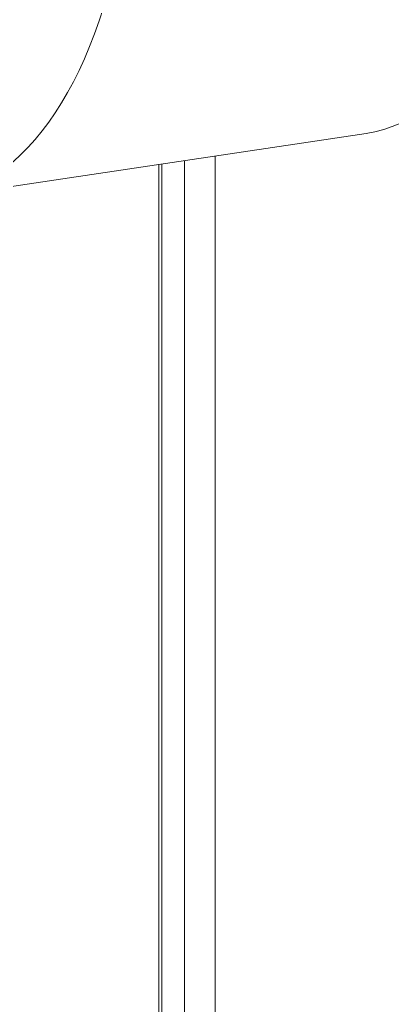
# Model space of a CAD drawing. Header units: millimetres. Extents: x 28932 to 35892, y -771 to 3945.
# Drawn here: x 34070.9 to 34081.28, y 2390.15 to 2417.6 of the extents above; entities that cross this region are included whole.
import ezdxf

# ---------------------------------------------------------------- set-up
doc = ezdxf.new("R2010")
doc.units = ezdxf.units.MM
doc.linetypes.add('K5LT_BASIC', pattern=[0])
doc.linetypes.add('K5LT_THIN', pattern=[0])
doc.layers.add('Системный слой (1)', color=7, linetype='Continuous', true_color=0x909090)

msp = doc.modelspace()

# ---------------------------------------------------------------- linework, layer by layer
at = {"layer": 'Системный слой (1)', "color": 5, "linetype": 'K5LT_BASIC', "lineweight": 20, "true_color": 0x0000ff}
for p, q in [((34068.642, 2412.655), (34080.55, 2414.434)), ((34074.78, 2370.408), (34074.78, 2413.572))]:
    msp.add_line(p, q, dxfattribs=at)
at = {"layer": 'Системный слой (1)', "color": 7, "linetype": 'K5LT_THIN', "lineweight": 5}
for p, q in [((34075.489, 2413.678), (34075.489, 2366.333)), ((34076.343, 2413.805), (34076.343, 2363.153)), ((34074.864, 2413.584), (34074.864, 2370.147))]:
    msp.add_line(p, q, dxfattribs=at)
at = {"layer": 'Системный слой (1)', "color": 5, "linetype": 'K5LT_BASIC', "lineweight": 20, "true_color": 0x0000ff}
msp.add_ellipse((34078.24, 2429.887), major_axis=(2.309, -15.453), ratio=0.482963, start_param=0, end_param=3.141593, dxfattribs=at)
at = {"layer": 'Системный слой (1)', "color": 7, "linetype": 'K5LT_THIN', "lineweight": 5}
for centre, major_axis, start_param, end_param in [((34066.333, 2428.108), (2.309, -15.453), 0, 3.141593), ((34064.709, 2427.865), (2.032, -13.599), 6.06851, 9.893051)]:
    msp.add_ellipse(centre, major_axis=major_axis, ratio=0.482963, start_param=start_param, end_param=end_param, dxfattribs=at)

doc.saveas('drawing.dxf')
